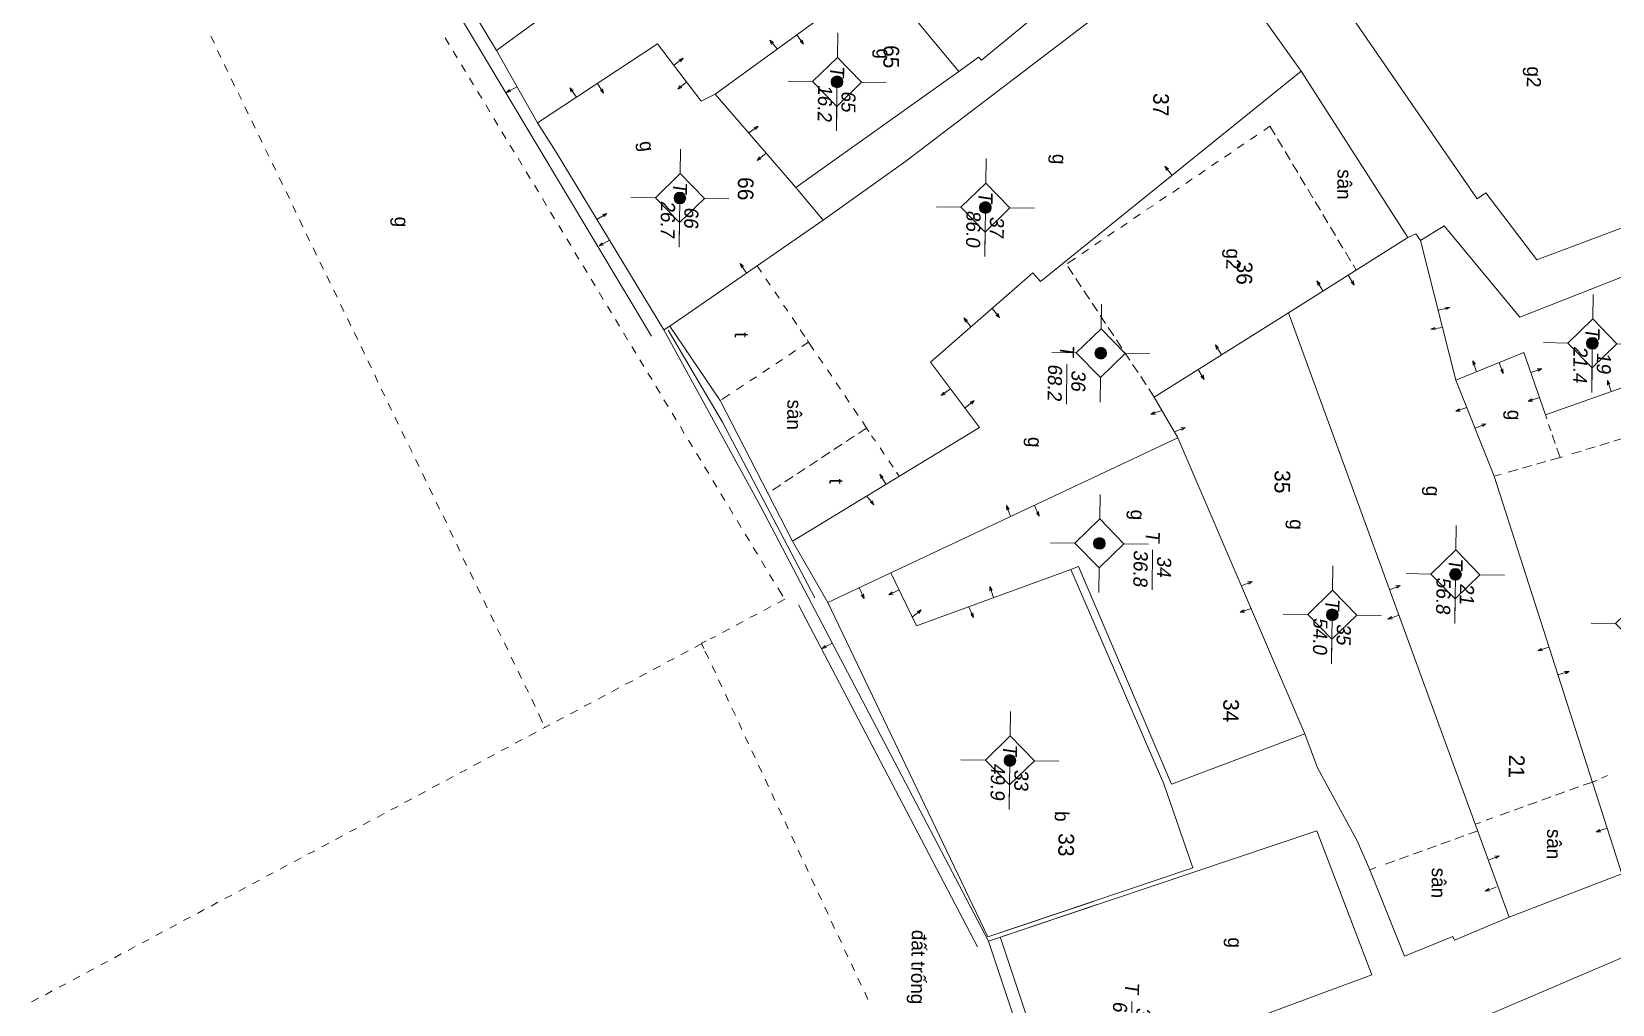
# Model space of a CAD drawing. Extents: x 601689 to 602595, y 1189742 to 1190763.
# Drawn here: x 602308.98 to 602349.33, y 1190142.35 to 1190167.18 of the extents above; entities that cross this region are included whole.
import ezdxf
from ezdxf.enums import TextEntityAlignment as Align

# ---------------------------------------------------------------- set-up
doc = ezdxf.new("R2010")
doc.units = 0
doc.header["$MEASUREMENT"] = 0
doc.linetypes.add('HIDDEN', pattern=[0.375, 0.25, -0.125])
for name, color, linetype in [('10', 250, 'Continuous'), ('11', 7, 'Continuous'), ('13', 7, 'Continuous'), ('14', 7, 'Continuous'), ('15', 7, 'Continuous'), ('16', 7, 'Continuous'), ('25', 7, 'Continuous'), ('53', 7, 'Continuous'), ('57', 7, 'Continuous')]:
    doc.layers.add(name, color=color, linetype=linetype)
doc.styles.add('TXT', font='vnshx.shx')

# ---------------------------------------------------------------- blocks, each defined once
blk = doc.blocks.new('NH3R')
at = {"layer": '16', "color": 7, "linetype": 'Continuous', "lineweight": 0}
for p, q in [((0, 0), (0.297, -0.005)), ((0.297, -0.005), (0.186, 0.031)), ((0.297, -0.005), (0.189, -0.033))]:
    blk.add_line(p, q, dxfattribs=at)
blk = doc.blocks.new('*M3196319631963196')
at = {"layer": '13', "color": 3, "linetype": 'Continuous', "lineweight": 0}
blk.add_line((602677.846, 1190015.357), (602678.866, 1190015.357), dxfattribs=at)
at = {"layer": '13', "color": 3, "linetype": 'Continuous', "lineweight": 0, "style": 'TXT', "oblique": 7.6055}
for s, p in [('19', (602677.996, 1190015.657)), ('21.4', (602677.846, 1190015.057))]:
    blk.add_text(s, height=0.36, dxfattribs=at).set_placement(p, align=Align.MIDDLE_LEFT)
blk.add_text('T', height=0.36, dxfattribs=at).set_placement((602677.649, 1190015.357), align=Align.MIDDLE_RIGHT)
blk = doc.blocks.new('*M3199319931993199')
at = {"layer": '13', "color": 3, "linetype": 'Continuous', "lineweight": 0}
blk.add_line((602683.792, 1190011.948), (602684.812, 1190011.948), dxfattribs=at)
at = {"layer": '13', "color": 3, "linetype": 'Continuous', "lineweight": 0, "style": 'TXT', "oblique": 7.6055}
for s, p in [('21', (602683.942, 1190012.248)), ('56.8', (602683.792, 1190011.648))]:
    blk.add_text(s, height=0.36, dxfattribs=at).set_placement(p, align=Align.MIDDLE_LEFT)
blk.add_text('T', height=0.36, dxfattribs=at).set_placement((602683.595, 1190011.948), align=Align.MIDDLE_RIGHT)
blk = doc.blocks.new('*M3207320732073207')
at = {"layer": '13', "color": 3, "linetype": 'Continuous', "lineweight": 0}
blk.add_line((602684.869, 1190008.82), (602685.889, 1190008.82), dxfattribs=at)
at = {"layer": '13', "color": 3, "linetype": 'Continuous', "lineweight": 0, "style": 'TXT', "oblique": 7.6055}
blk.add_text('T', height=0.36, dxfattribs=at).set_placement((602684.672, 1190008.82), align=Align.MIDDLE_RIGHT)
for s, p in [('35', (602685.019, 1190009.12)), ('54.0', (602684.869, 1190008.52))]:
    blk.add_text(s, height=0.36, dxfattribs=at).set_placement(p, align=Align.MIDDLE_LEFT)
blk = doc.blocks.new('*M3217321732173217')
at = {"layer": '13', "color": 3, "linetype": 'Continuous', "lineweight": 0}
blk.add_line((602696.165, 1190005.066), (602697.185, 1190005.066), dxfattribs=at)
at = {"layer": '13', "color": 3, "linetype": 'Continuous', "lineweight": 0, "style": 'TXT', "oblique": 7.6055}
for s, p in [('32', (602696.315, 1190005.366)), ('63.8', (602696.165, 1190004.766))]:
    blk.add_text(s, height=0.36, dxfattribs=at).set_placement(p, align=Align.MIDDLE_LEFT)
blk.add_text('T', height=0.36, dxfattribs=at).set_placement((602695.968, 1190005.066), align=Align.MIDDLE_RIGHT)
blk = doc.blocks.new('*M3221322132213221')
at = {"layer": '13', "color": 3, "linetype": 'Continuous', "lineweight": 0}
blk.add_line((602683.135, 1190002.85), (602684.155, 1190002.85), dxfattribs=at)
at = {"layer": '13', "color": 3, "linetype": 'Continuous', "lineweight": 0, "style": 'TXT', "oblique": 7.6055}
for s, p in [('34', (602683.285, 1190003.15)), ('36.8', (602683.135, 1190002.55))]:
    blk.add_text(s, height=0.36, dxfattribs=at).set_placement(p, align=Align.MIDDLE_LEFT)
blk.add_text('T', height=0.36, dxfattribs=at).set_placement((602682.938, 1190002.85), align=Align.MIDDLE_RIGHT)
blk = doc.blocks.new('*M3222322232223222')
at = {"layer": '13', "color": 3, "linetype": 'Continuous', "lineweight": 0}
blk.add_line((602678.279, 1190002.814), (602679.299, 1190002.814), dxfattribs=at)
at = {"layer": '13', "color": 3, "linetype": 'Continuous', "lineweight": 0, "style": 'TXT', "oblique": 7.6055}
for s, p in [('36', (602678.429, 1190003.114)), ('68.2', (602678.279, 1190002.514))]:
    blk.add_text(s, height=0.36, dxfattribs=at).set_placement(p, align=Align.MIDDLE_LEFT)
blk.add_text('T', height=0.36, dxfattribs=at).set_placement((602678.082, 1190002.814), align=Align.MIDDLE_RIGHT)
blk = doc.blocks.new('*M3228322832283228')
at = {"layer": '13', "color": 3, "linetype": 'Continuous', "lineweight": 0}
blk.add_line((602688.705, 1190000.646), (602689.725, 1190000.646), dxfattribs=at)
at = {"layer": '13', "color": 3, "linetype": 'Continuous', "lineweight": 0, "style": 'TXT', "oblique": 7.6055}
for s, p in [('33', (602688.855, 1190000.946)), ('49.9', (602688.705, 1190000.346))]:
    blk.add_text(s, height=0.36, dxfattribs=at).set_placement(p, align=Align.MIDDLE_LEFT)
blk.add_text('T', height=0.36, dxfattribs=at).set_placement((602688.508, 1190000.646), align=Align.MIDDLE_RIGHT)
blk = doc.blocks.new('*M3231323132313231')
at = {"layer": '13', "color": 3, "linetype": 'Continuous', "lineweight": 0}
blk.add_line((602674.605, 1189999.816), (602675.625, 1189999.816), dxfattribs=at)
at = {"layer": '13', "color": 3, "linetype": 'Continuous', "lineweight": 0, "style": 'TXT', "oblique": 7.6055}
for s, p in [('37', (602674.755, 1190000.116)), ('86.0', (602674.605, 1189999.516))]:
    blk.add_text(s, height=0.36, dxfattribs=at).set_placement(p, align=Align.MIDDLE_LEFT)
blk.add_text('T', height=0.36, dxfattribs=at).set_placement((602674.408, 1189999.816), align=Align.MIDDLE_RIGHT)
blk = doc.blocks.new('*M3237323732373237')
at = {"layer": '13', "color": 3, "linetype": 'Continuous', "lineweight": 0}
blk.add_line((602671.453, 1189995.983), (602672.473, 1189995.983), dxfattribs=at)
at = {"layer": '13', "color": 3, "linetype": 'Continuous', "lineweight": 0, "style": 'TXT', "oblique": 7.6055}
for s, p in [('65', (602671.603, 1189996.283)), ('16.2', (602671.453, 1189995.683))]:
    blk.add_text(s, height=0.36, dxfattribs=at).set_placement(p, align=Align.MIDDLE_LEFT)
blk.add_text('T', height=0.36, dxfattribs=at).set_placement((602671.256, 1189995.983), align=Align.MIDDLE_RIGHT)
blk = doc.blocks.new('*M3242324232423242')
at = {"layer": '13', "color": 3, "linetype": 'Continuous', "lineweight": 0}
blk.add_line((602674.476, 1189992.016), (602675.496, 1189992.016), dxfattribs=at)
at = {"layer": '13', "color": 3, "linetype": 'Continuous', "lineweight": 0, "style": 'TXT', "oblique": 7.6055}
for s, p in [('66', (602674.626, 1189992.316)), ('26.7', (602674.476, 1189991.716))]:
    blk.add_text(s, height=0.36, dxfattribs=at).set_placement(p, align=Align.MIDDLE_LEFT)
blk.add_text('T', height=0.36, dxfattribs=at).set_placement((602674.279, 1189992.016), align=Align.MIDDLE_RIGHT)
blk = doc.blocks.new('CENTRD')
at = {"layer": '11', "linetype": 'Continuous', "lineweight": 0}
h = blk.add_hatch(color=2, dxfattribs=at)
edge = h.paths.add_edge_path()
edge.add_arc((0, 0), 0.15, 0, 360)
at = {"layer": '11', "color": 2, "linetype": 'Continuous', "lineweight": 0}
for p, q in [((0, 1.25), (0, 0.625)), ((0, 0.625), (-0.625, 0)), ((0.625, 0), (0, 0.625)), ((-0.625, 0), (-1.25, 0)), ((-0.625, 0), (0, -0.625)), ((0, -0.625), (0.625, 0)), ((1.25, 0), (0.625, 0)), ((0, -0.625), (0, -1.25))]:
    blk.add_line(p, q, dxfattribs=at)
blk.add_circle((0, 0), 0.15, dxfattribs=at)

msp = doc.modelspace()

# ---------------------------------------------------------------- linework, layer by layer
at = {"layer": '10', "color": 7, "linetype": 'Continuous', "lineweight": 0}
for p, q in [((602320.846, 1190166.693), (602331.352, 1190174.41)), ((602330.751, 1190168.448), (602332.649, 1190166.162)), ((602321.891, 1190164.849), (602320.846, 1190166.693)), ((602332.649, 1190166.162), (602328.488, 1190163.198)), ((602341.39, 1190166.172), (602344.111, 1190161.924)), ((602326.431, 1190165.587), (602328.488, 1190163.198)), ((602322.371, 1190164.102), (602321.891, 1190164.849)), ((602325.118, 1190159.565), (602322.371, 1190164.102)), ((602329.187, 1190162.369), (602328.488, 1190163.198)), ((602329.187, 1190162.369), (602325.27, 1190159.662)), ((602344.111, 1190161.924), (602341.065, 1190160.006)), ((602344.43, 1190161.849), (602345.332, 1190158.287)), ((602346.694, 1190144.578), (602341.065, 1190160.006)), ((602325.27, 1190159.662), (602325.118, 1190159.565)), ((602327.597, 1190155.05), (602325.118, 1190159.565)), ((602338.242, 1190156.815), (602330.914, 1190153.365)), ((602341.477, 1190149.26), (602338.242, 1190156.815)), ((602333.405, 1190143.97), (602327.597, 1190155.05)), ((602328.404, 1190154.179), (602329.303, 1190152.607)), ((602330.914, 1190153.365), (602329.303, 1190152.607)), ((602346.694, 1190144.578), (602349.569, 1190145.688)), ((602336.172, 1190135.682), (602333.405, 1190143.97))]:
    msp.add_line(p, q, dxfattribs=at)
for points in [[(602332.649, 1190166.162), (602333.154, 1190166.525), (602333.223, 1190166.454), (602338.109, 1190170.477), (602336.74, 1190172.056), (602336.561, 1190172.168), (602334.85, 1190172.052), (602334.344, 1190171.629)], [(602320.846, 1190166.693), (602319.047, 1190169.688), (602319.451, 1190169.983)], [(602322.371, 1190164.102), (602321.891, 1190164.849), (602320.846, 1190166.693), (602319.047, 1190169.688)], [(602341.39, 1190166.172), (602338.897, 1190169.666), (602331.297, 1190163.87), (602329.187, 1190162.369)], [(602326.431, 1190165.587), (602330.592, 1190168.61), (602330.751, 1190168.448)], [(602356.006, 1190165.141), (602354.109, 1190163.877), (602347.404, 1190161.359), (602346.097, 1190163.067), (602345.875, 1190162.91), (602342.453, 1190167.887)], [(602326.431, 1190165.587), (602326.068, 1190165.401), (602324.958, 1190166.867), (602321.891, 1190164.849)], [(602341.39, 1190166.172), (602334.736, 1190160.803), (602334.538, 1190161.025), (602331.927, 1190158.741), (602333.175, 1190157.074), (602328.404, 1190154.179)], [(602327.597, 1190155.05), (602325.118, 1190159.565), (602322.371, 1190164.102)], [(602344.111, 1190161.924), (602344.313, 1190162.021), (602344.43, 1190161.849)], [(602344.43, 1190161.849), (602345.036, 1190162.222), (602346.964, 1190159.894), (602352.394, 1190162.031)], [(602341.065, 1190160.006), (602337.636, 1190157.853), (602338.242, 1190156.815)], [(602325.27, 1190159.662), (602326.553, 1190157.765), (602328.404, 1190154.179)], [(602350.966, 1190158.58), (602347.62, 1190157.396), (602347.071, 1190158.994), (602345.332, 1190158.287)], [(602345.332, 1190158.287), (602346.308, 1190155.834), (602349.569, 1190145.688)], [(602335.885, 1190132.365), (602337.063, 1190132.879), (602336.172, 1190135.682), (602333.405, 1190143.97), (602327.597, 1190155.05)], [(602335.505, 1190153.452), (602337.88, 1190147.979), (602338.62, 1190145.838), (602333.386, 1190144.08), (602329.303, 1190152.607)], [(602335.505, 1190153.452), (602331.565, 1190152.015), (602330.914, 1190153.365)], [(602341.477, 1190149.26), (602338.08, 1190147.976), (602335.706, 1190153.529), (602335.505, 1190153.452)], [(602341.477, 1190149.26), (602341.806, 1190148.395), (602342.811, 1190146.531), (602343.14, 1190145.786), (602344.02, 1190143.584), (602345.257, 1190144.088), (602345.296, 1190143.997), (602346.694, 1190144.578)], [(602333.405, 1190143.97), (602341.783, 1190146.785), (602343.193, 1190143.105), (602340.298, 1190142.035), (602342.104, 1190138.041)], [(602350.465, 1190143.926), (602342.498, 1190140.525), (602344.25, 1190136.301)]]:
    msp.add_lwpolyline(points, dxfattribs=at)
at = {"layer": '14', "color": 6, "linetype": 'HIDDEN', "lineweight": 0}
for p, q in [((602313.561, 1190167.063), (602313.648, 1190166.882)), ((602313.726, 1190166.701), (602313.813, 1190166.519)), ((602319.54, 1190167.021), (602319.637, 1190166.85)), ((602319.746, 1190166.678), (602319.843, 1190166.507)), ((602313.9, 1190166.339), (602313.988, 1190166.158)), ((602319.951, 1190166.335), (602320.058, 1190166.164)), ((602314.075, 1190165.977), (602314.164, 1190165.795)), ((602320.156, 1190165.993), (602320.264, 1190165.822)), ((602314.251, 1190165.614), (602314.338, 1190165.443)), ((602320.361, 1190165.65), (602320.47, 1190165.479)), ((602314.426, 1190165.261), (602314.513, 1190165.08)), ((602320.577, 1190165.307), (602320.675, 1190165.136)), ((602314.601, 1190164.899), (602314.688, 1190164.718)), ((602320.782, 1190164.964), (602320.88, 1190164.793)), ((602340.59, 1190164.763), (602340.429, 1190164.655)), ((602340.59, 1190164.763), (602342.79, 1190161.092)), ((602314.776, 1190164.536), (602314.864, 1190164.355)), ((602320.987, 1190164.621), (602321.085, 1190164.45)), ((602321.192, 1190164.278), (602321.301, 1190164.108)), ((602339.924, 1190164.312), (602339.762, 1190164.203)), ((602340.257, 1190164.537), (602340.095, 1190164.43)), ((602314.951, 1190164.174), (602315.039, 1190164.003)), ((602321.398, 1190163.946), (602321.506, 1190163.775)), ((602339.268, 1190163.871), (602339.097, 1190163.753)), ((602339.601, 1190164.086), (602339.43, 1190163.978)), ((602315.126, 1190163.822), (602315.213, 1190163.641)), ((602315.301, 1190163.46), (602315.389, 1190163.278)), ((602321.603, 1190163.603), (602321.711, 1190163.431)), ((602338.935, 1190163.645), (602338.773, 1190163.528)), ((602315.476, 1190163.097), (602315.564, 1190162.916)), ((602321.819, 1190163.26), (602321.916, 1190163.088)), ((602338.268, 1190163.194), (602338.107, 1190163.076)), ((602338.602, 1190163.42), (602338.44, 1190163.302)), ((602315.651, 1190162.734), (602315.729, 1190162.563)), ((602322.025, 1190162.917), (602322.122, 1190162.745)), ((602337.613, 1190162.744), (602337.441, 1190162.636)), ((602337.936, 1190162.969), (602337.774, 1190162.861)), ((602315.816, 1190162.382), (602315.904, 1190162.201)), ((602322.23, 1190162.574), (602322.327, 1190162.402)), ((602322.435, 1190162.232), (602322.542, 1190162.06)), ((602336.946, 1190162.292), (602336.784, 1190162.184)), ((602337.279, 1190162.518), (602337.108, 1190162.41)), ((602315.992, 1190162.019), (602316.079, 1190161.839)), ((602322.64, 1190161.889), (602322.747, 1190161.717)), ((602336.281, 1190161.852), (602336.119, 1190161.734)), ((602336.613, 1190162.077), (602336.451, 1190161.959)), ((602316.167, 1190161.658), (602316.254, 1190161.477)), ((602322.846, 1190161.546), (602322.953, 1190161.374)), ((602335.957, 1190161.626), (602335.786, 1190161.508)), ((602316.341, 1190161.295), (602316.429, 1190161.114)), ((602323.061, 1190161.203), (602323.158, 1190161.031)), ((602327.501, 1190161.202), (602327.609, 1190161.041)), ((602335.624, 1190161.4), (602335.392, 1190161.244)), ((602337.636, 1190157.853), (602335.392, 1190161.244)), ((602316.516, 1190160.943), (602316.605, 1190160.761)), ((602323.266, 1190160.86), (602323.363, 1190160.688)), ((602327.726, 1190160.869), (602327.834, 1190160.707)), ((602316.692, 1190160.58), (602316.779, 1190160.399)), ((602316.867, 1190160.217), (602316.954, 1190160.036)), ((602323.471, 1190160.518), (602323.569, 1190160.346)), ((602327.952, 1190160.536), (602328.059, 1190160.374)), ((602317.042, 1190159.855), (602317.129, 1190159.674)), ((602323.677, 1190160.175), (602323.784, 1190160.003)), ((602323.882, 1190159.832), (602323.989, 1190159.66)), ((602328.177, 1190160.202), (602328.284, 1190160.041)), ((602328.393, 1190159.88), (602328.511, 1190159.708)), ((602317.217, 1190159.503), (602317.305, 1190159.322)), ((602324.087, 1190159.489), (602324.195, 1190159.317)), ((602328.599, 1190159.567), (602328.716, 1190159.395)), ((602317.392, 1190159.141), (602317.48, 1190158.959)), ((602324.302, 1190159.145), (602324.401, 1190158.974)), ((602328.481, 1190159.039), (602328.309, 1190158.92)), ((602328.814, 1190159.254), (602328.643, 1190159.146)), ((602328.775, 1190159.314), (602328.814, 1190159.254)), ((602328.814, 1190159.254), (602328.951, 1190159.052)), ((602317.567, 1190158.778), (602317.654, 1190158.597)), ((602324.508, 1190158.802), (602324.606, 1190158.632)), ((602327.815, 1190158.597), (602327.644, 1190158.48)), ((602328.148, 1190158.813), (602327.977, 1190158.705)), ((602329.069, 1190158.88), (602329.177, 1190158.719)), ((602317.742, 1190158.416), (602317.82, 1190158.234)), ((602324.713, 1190158.46), (602324.821, 1190158.299)), ((602327.482, 1190158.372), (602327.311, 1190158.265)), ((602329.295, 1190158.547), (602329.403, 1190158.385)), ((602329.52, 1190158.215), (602329.628, 1190158.053)), ((602317.908, 1190158.053), (602317.995, 1190157.882)), ((602324.918, 1190158.127), (602325.026, 1190157.956)), ((602326.806, 1190157.931), (602326.553, 1190157.765)), ((602327.149, 1190158.157), (602326.977, 1190158.038)), ((602329.735, 1190157.891), (602329.853, 1190157.72)), ((602318.082, 1190157.701), (602318.17, 1190157.519)), ((602325.123, 1190157.784), (602325.232, 1190157.613)), ((602325.329, 1190157.441), (602325.437, 1190157.27)), ((602329.961, 1190157.558), (602330.079, 1190157.386)), ((602347.659, 1190157.295), (602347.62, 1190157.396)), ((602318.257, 1190157.338), (602318.345, 1190157.158)), ((602325.544, 1190157.098), (602325.642, 1190156.927)), ((602330.294, 1190157.063), (602327.771, 1190155.398)), ((602330.187, 1190157.225), (602330.294, 1190157.063)), ((602330.294, 1190157.063), (602330.353, 1190156.972)), ((602347.754, 1190156.994), (602347.697, 1190157.155)), ((602351.399, 1190157.354), (602348.185, 1190156.368)), ((602318.433, 1190156.976), (602318.52, 1190156.795)), ((602318.608, 1190156.614), (602318.695, 1190156.443)), ((602325.75, 1190156.756), (602325.847, 1190156.585)), ((602330.422, 1190156.861), (602330.52, 1190156.73)), ((602347.994, 1190156.31), (602347.793, 1190156.893)), ((602318.783, 1190156.261), (602318.87, 1190156.08)), ((602325.956, 1190156.413), (602326.063, 1190156.242)), ((602330.637, 1190156.558), (602330.745, 1190156.398)), ((602330.862, 1190156.226), (602330.971, 1190156.064)), ((602347.994, 1190156.31), (602346.65, 1190155.929)), ((602348.055, 1190156.33), (602347.994, 1190156.31)), ((602318.957, 1190155.899), (602319.046, 1190155.717)), ((602326.161, 1190156.07), (602326.268, 1190155.899)), ((602331.059, 1190155.933), (602331.128, 1190155.832)), ((602346.489, 1190155.881), (602346.308, 1190155.834)), ((602319.133, 1190155.536), (602319.22, 1190155.355)), ((602326.366, 1190155.727), (602326.473, 1190155.556)), ((602326.571, 1190155.384), (602326.678, 1190155.212)), ((602319.308, 1190155.174), (602319.395, 1190154.993)), ((602326.787, 1190155.041), (602326.884, 1190154.87)), ((602319.483, 1190154.822), (602319.57, 1190154.641)), ((602326.992, 1190154.699), (602327.089, 1190154.527)), ((602319.658, 1190154.459), (602319.746, 1190154.278)), ((602327.197, 1190154.356), (602327.304, 1190154.184)), ((602319.833, 1190154.097), (602319.911, 1190153.916)), ((602327.402, 1190154.013), (602327.51, 1190153.841)), ((602319.998, 1190153.734), (602320.085, 1190153.553)), ((602320.173, 1190153.382), (602320.26, 1190153.2)), ((602327.608, 1190153.67), (602327.715, 1190153.498)), ((602320.349, 1190153.019), (602320.436, 1190152.838)), ((602327.813, 1190153.327), (602327.92, 1190153.155)), ((602328.028, 1190152.985), (602328.204, 1190152.692)), ((602320.523, 1190152.658), (602320.611, 1190152.476)), ((602328.204, 1190152.692), (602328.023, 1190152.595)), ((602320.698, 1190152.295), (602320.786, 1190152.114)), ((602327.499, 1190152.311), (602327.318, 1190152.224)), ((602327.852, 1190152.506), (602327.671, 1190152.409)), ((602320.873, 1190151.932), (602320.961, 1190151.761)), ((602326.441, 1190151.746), (602326.31, 1190151.687)), ((602326.794, 1190151.941), (602326.612, 1190151.844)), ((602327.146, 1190152.126), (602326.965, 1190152.029)), ((602321.049, 1190151.58), (602321.136, 1190151.399)), ((602325.736, 1190151.376), (602325.555, 1190151.278)), ((602326.088, 1190151.561), (602325.908, 1190151.463)), ((602326.199, 1190151.629), (602326.078, 1190151.571)), ((602326.137, 1190151.44), (602326.078, 1190151.561)), ((602326.098, 1190151.541), (602326.088, 1190151.561)), ((602326.264, 1190151.178), (602326.166, 1190151.37)), ((602321.224, 1190151.217), (602321.311, 1190151.036)), ((602325.031, 1190150.995), (602324.849, 1190150.898)), ((602325.384, 1190151.181), (602325.202, 1190151.092)), ((602326.438, 1190150.816), (602326.351, 1190150.997)), ((602321.398, 1190150.855), (602321.486, 1190150.673)), ((602324.325, 1190150.615), (602324.144, 1190150.528)), ((602324.678, 1190150.81), (602324.497, 1190150.713)), ((602326.603, 1190150.454), (602326.516, 1190150.634)), ((602321.574, 1190150.493), (602321.662, 1190150.322)), ((602321.749, 1190150.141), (602321.836, 1190149.959)), ((602323.621, 1190150.244), (602323.439, 1190150.147)), ((602323.973, 1190150.429), (602323.792, 1190150.332)), ((602326.769, 1190150.092), (602326.69, 1190150.273)), ((602321.924, 1190149.778), (602322.079, 1190149.416)), ((602322.915, 1190149.865), (602322.734, 1190149.766)), ((602323.268, 1190150.049), (602323.087, 1190149.962)), ((602326.944, 1190149.729), (602326.856, 1190149.91)), ((602322.21, 1190149.484), (602322.028, 1190149.396)), ((602322.562, 1190149.679), (602322.381, 1190149.581)), ((602327.108, 1190149.367), (602327.031, 1190149.548)), ((602321.152, 1190148.918), (602320.971, 1190148.831)), ((602321.505, 1190149.114), (602321.324, 1190149.016)), ((602321.858, 1190149.299), (602321.676, 1190149.201)), ((602327.283, 1190149.004), (602327.196, 1190149.185)), ((602320.447, 1190148.548), (602320.265, 1190148.451)), ((602320.799, 1190148.733), (602320.618, 1190148.636)), ((602327.449, 1190148.642), (602327.361, 1190148.823)), ((602319.742, 1190148.167), (602319.561, 1190148.07)), ((602320.094, 1190148.352), (602319.913, 1190148.265)), ((602327.624, 1190148.28), (602327.536, 1190148.46)), ((602349.204, 1190148.194), (602349.053, 1190148.126)), ((602319.037, 1190147.788), (602318.855, 1190147.689)), ((602319.389, 1190147.983), (602319.208, 1190147.885)), ((602327.788, 1190147.918), (602327.701, 1190148.099)), ((602327.954, 1190147.555), (602327.876, 1190147.736)), ((602348.821, 1190148.029), (602346.379, 1190147.153)), ((602348.942, 1190148.077), (602348.821, 1190148.029)), ((602318.331, 1190147.407), (602318.15, 1190147.319)), ((602318.684, 1190147.602), (602318.502, 1190147.504)), ((602328.129, 1190147.193), (602328.042, 1190147.374)), ((602317.627, 1190147.037), (602317.445, 1190146.939)), ((602317.978, 1190147.222), (602317.798, 1190147.125)), ((602328.294, 1190146.83), (602328.216, 1190147.011)), ((602345.967, 1190146.998), (602345.826, 1190146.95)), ((602346.269, 1190147.114), (602346.108, 1190147.056)), ((602316.921, 1190146.656), (602316.739, 1190146.559)), ((602317.274, 1190146.841), (602317.092, 1190146.754)), ((602328.468, 1190146.468), (602328.381, 1190146.649)), ((602345.894, 1190146.779), (602343.422, 1190145.892)), ((602315.863, 1190146.091), (602315.682, 1190145.993)), ((602316.215, 1190146.275), (602316.034, 1190146.188)), ((602316.568, 1190146.471), (602316.387, 1190146.374)), ((602328.634, 1190146.105), (602328.547, 1190146.286)), ((602315.148, 1190145.711), (602314.977, 1190145.622)), ((602315.501, 1190145.906), (602315.329, 1190145.808)), ((602328.799, 1190145.744), (602328.722, 1190145.925)), ((602343.291, 1190145.844), (602343.14, 1190145.786)), ((602314.443, 1190145.34), (602314.271, 1190145.243)), ((602314.795, 1190145.525), (602314.624, 1190145.427)), ((602328.974, 1190145.381), (602328.886, 1190145.562)), ((602313.737, 1190144.96), (602313.567, 1190144.862)), ((602314.09, 1190145.145), (602313.918, 1190145.058)), ((602329.139, 1190145.019), (602329.061, 1190145.2)), ((602313.032, 1190144.58), (602312.861, 1190144.492)), ((602313.385, 1190144.774), (602313.214, 1190144.677)), ((602329.314, 1190144.656), (602329.227, 1190144.837)), ((602312.327, 1190144.209), (602312.155, 1190144.111)), ((602312.68, 1190144.395), (602312.508, 1190144.297)), ((602329.479, 1190144.294), (602329.392, 1190144.475)), ((602329.654, 1190143.931), (602329.566, 1190144.112)), ((602311.622, 1190143.829), (602311.451, 1190143.731)), ((602311.974, 1190144.014), (602311.803, 1190143.926)), ((602329.819, 1190143.57), (602329.732, 1190143.75)), ((602310.917, 1190143.448), (602310.745, 1190143.361)), ((602311.27, 1190143.644), (602311.098, 1190143.545)), ((602329.984, 1190143.207), (602329.907, 1190143.388)), ((602309.858, 1190142.882), (602309.687, 1190142.795)), ((602310.211, 1190143.078), (602310.04, 1190142.981)), ((602310.564, 1190143.263), (602310.393, 1190143.166)), ((602330.159, 1190142.845), (602330.072, 1190143.026)), ((602309.154, 1190142.513), (602308.983, 1190142.415)), ((602309.507, 1190142.698), (602309.335, 1190142.6)), ((602330.325, 1190142.482), (602330.246, 1190142.663))]:
    msp.add_line(p, q, dxfattribs=at)
at = {"layer": '25', "color": 7, "linetype": 'Continuous', "lineweight": 0}
for p, q in [((602325.27, 1190159.662), (602325.118, 1190159.565)), ((602325.27, 1190159.662), (602325.118, 1190159.565)), ((602325.27, 1190159.662), (602326.553, 1190157.765)), ((602326.553, 1190157.765), (602328.404, 1190154.179)), ((602328.404, 1190154.179), (602329.303, 1190152.607)), ((602329.303, 1190152.607), (602333.386, 1190144.08)), ((602333.386, 1190144.08), (602336.089, 1190144.983)), ((602333.405, 1190143.97), (602336.177, 1190144.902))]:
    msp.add_line(p, q, dxfattribs=at)
at = {"layer": '57', "color": 172, "linetype": 'Continuous', "lineweight": 0}
msp.add_line((602324.806, 1190159.409), (602318.734, 1190169.542), dxfattribs=at)
msp.add_line((602324.806, 1190159.409), (602318.734, 1190169.542), dxfattribs=at)
for points in [[(602328.974, 1190152.731), (602326.616, 1190157.214), (602325.228, 1190159.563)], [(602328.974, 1190152.731), (602326.616, 1190157.214), (602325.228, 1190159.563)], [(602333.123, 1190143.824), (602328.553, 1190152.547)], [(602333.123, 1190143.824), (602328.553, 1190152.547)], [(602335.743, 1190137.968), (602335.329, 1190139.193), (602333.716, 1190144.056)], [(602335.743, 1190137.968), (602335.329, 1190139.193), (602333.716, 1190144.056)]]:
    msp.add_lwpolyline(points, dxfattribs=at)

# ---------------------------------------------------------------- block references
at = {"layer": '11', "color": 2, "linetype": 'Continuous', "lineweight": 0, "rotation": 269.1680420500809}
for p in [(602329.54, 1190165.897), (602325.529, 1190162.932), (602333.326, 1190162.69), (602336.271, 1190158.973), (602348.819, 1190159.223), (602336.236, 1190154.117), (602345.324, 1190153.328), (602342.18, 1190152.296), (602350.036, 1190152.062), (602333.952, 1190148.579)]:
    msp.add_blockref('CENTRD', p, dxfattribs=at)
at = {"layer": '13', "color": 3, "linetype": 'Continuous', "lineweight": 0, "rotation": 269.1680420500809}
for name, p in [('*M3237323732373237', (-578790.27, 1810052.359)), ('*M3242324232423242', (-578790.27, 1810052.359)), ('*M3231323132313231', (-578790.27, 1810052.359)), ('*M3196319631963196', (-578790.27, 1810052.359)), ('*M3222322232223222', (-578791.132, 1810052.157)), ('*M3221322132213221', (-578788.911, 1810052.268)), ('*M3199319931993199', (-578790.27, 1810052.359)), ('*M3207320732073207', (-578790.27, 1810052.359)), ('*M3228322832283228', (-578790.27, 1810052.359)), ('*M3217321732173217', (-578791.466, 1810053.807))]:
    msp.add_blockref(name, p, dxfattribs=at)
at = {"layer": '16', "color": 7, "linetype": 'Continuous', "lineweight": 0}
for p, xscale, yscale, rotation in [((602328.512, 1190167.098), 1.000001166886713, 1.000001166886713, 305.9986127233405), ((602323.424, 1190165.858), 1.000002984434795, 1.000002984434795, 303.3297787532295), ((602325.705, 1190165.897), 0.9999976398328548, 0.9999976398328548, 219.7100404622921), ((602322.889, 1190165.506), 1.000001377601853, 1.000001377601853, 126.3028773597423), ((602327.73, 1190164.079), 0.9999976398328548, 0.9999976398328548, 219.7100404622921), ((602338.093, 1190163.507), 1.000002201629355, 1.000002201629355, 128.9053599109518), ((602327.229, 1190161.016), 0.9999972659109868, 0.9999972659109868, 124.6433166372078), ((602341.942, 1190160.563), 1.000001294389164, 1.000001294389164, 122.1161086955047), ((602342.588, 1190160.965), 0.9999988580812144, 0.9999988580812144, 302.1938110641041), ((602332.96, 1190159.637), 1.000002201629355, 1.000002201629355, 128.9053599109518), ((602333.496, 1190160.11), 1.000001843712041, 1.000001843712041, 311.175680890309), ((602344.887, 1190160.074), 0.9999987680052846, 0.9999987680052846, 14.19212846606697), ((602344.99, 1190159.632), 0.9999988628950937, 0.9999988628950937, 190.6969542178481), ((602339.35, 1190158.929), 1.000001294389164, 1.000001294389164, 122.1161086955047), ((602346.438, 1190158.732), 0.9999983119008992, 0.9999983119008992, 292.0957195488664), ((602338.755, 1190158.557), 0.9999988580812144, 0.9999988580812144, 302.1938110641041), ((602332.438, 1190158.064), 0.9999988717422232, 0.9999988717422232, 216.7992635393981), ((602332.811, 1190157.579), 0.9999976398328548, 0.9999976398328548, 39.71004046229214), ((602347.465, 1190157.838), 0.9999987269680416, 0.9999987269680416, 198.6617405321855), ((602345.613, 1190157.583), 0.9999987269680416, 0.9999987269680416, 198.6617405321855), ((602345.825, 1190157.061), 0.999997774621636, 0.999997774621636, 21.70694182089993), ((602330.29, 1190155.333), 1.000001843712041, 1.000001843712041, 311.175680890309), ((602333.963, 1190154.803), 0.9999981169603382, 0.9999981169603382, 110.0247440255119), ((602330.108, 1190152.985), 1.000001279557247, 1.000001279557247, 295.2005668964379), ((602333.535, 1190152.739), 0.9999981169603382, 0.9999981169603382, 110.0247440255119), ((602331.458, 1190152.237), 0.9999976398328548, 0.9999976398328548, 39.71004046229214), ((602329.419, 1190151.575), 1.000001514818747, 1.000001514818747, 208.6796501299461), ((602347.939, 1190150.761), 1.00000115998033, 1.00000115998033, 17.81366563975829)]:
    msp.add_blockref('NH3R', p, dxfattribs=dict(at, xscale=xscale, yscale=yscale, rotation=rotation))
for p, rotation in [((602328.017, 1190166.735), 131.5058564638065), ((602325.371, 1190166.322), 37.14097958938891), ((602321.363, 1190165.767), 209.5285320773608), ((602327.287, 1190164.595), 37.14097958938891), ((602323.407, 1190162.388), 30.99480074634179), ((602323.729, 1190161.854), 209.5285320773608), ((602345.865, 1190158.5), 109.4846367170213), ((602347.245, 1190158.481), 18.93195449130687), ((602349.298, 1190157.992), 109.4846367170213), ((602337.831, 1190157.51), 200.0421374754341), ((602338.153, 1190156.966), 23.18909941409494), ((602330.785, 1190155.627), 121.1985390079863), ((602334.577, 1190155.085), 295.2065325717299), ((602331.128, 1190152.932), 205.7792695650553), ((602339.86, 1190153.032), 23.18909941409494), ((602343.638, 1190152.93), 23.18909941409494), ((602332.901, 1190152.498), 295.2065325717299), ((602340.112, 1190152.458), 200.0421374754341), ((602343.88, 1190152.286), 200.0421374754341), ((602347.708, 1190151.474), 200.0421374754341), ((602349.195, 1190146.854), 200.0421374754341), ((602346.164, 1190146.036), 23.18909941409494), ((602346.364, 1190145.343), 200.0421374754341)]:
    msp.add_blockref('NH3R', p, dxfattribs=dict(at, rotation=rotation))

# ---------------------------------------------------------------- texts
at = {"layer": '15', "color": 7, "linetype": 'Continuous', "lineweight": 0, "style": 'TXT'}
for s, rotation, p in [('g', 269.2144, (602330.727, 1190166.748)), ('g2', 269.2144, (602347.331, 1190166.29)), ('g', 278.6767, (602324.666, 1190164.389)), ('g', 269.2144, (602335.22, 1190164.057)), ('s%%169n', 269.2144, (602342.496, 1190163.667)), ('g', 269.2144, (602318.427, 1190162.456)), ('g2', 269.2144, (602339.658, 1190161.645)), ('t', 269.2144, (602327.108, 1190159.507)), ('s%%169n', 269.2144, (602328.454, 1190157.789)), ('g', 269.2144, (602346.831, 1190157.526)), ('g', 269.2144, (602334.592, 1190156.834)), ('t', 269.2144, (602329.527, 1190155.773)), ('g', 269.2144, (602344.755, 1190155.585)), ('g', 269.2144, (602337.216, 1190154.979)), ('g', 269.2144, (602341.273, 1190154.733)), ('b', 269.2144, (602335.28, 1190147.285)), ('s%%169n', 269.2144, (602347.845, 1190146.832)), ('s%%169n', 269.2144, (602344.901, 1190145.842)), ('%%174%%202t tr%%232ng', 269.2144, (602331.629, 1190144.255)), ('g', 269.2144, (602339.697, 1190144.063))]:
    msp.add_text(s, height=0.36, rotation=rotation, dxfattribs=at).set_placement(p, align=Align.MIDDLE_LEFT)
at = {"layer": '53', "color": 200, "linetype": 'Continuous', "lineweight": 0, "style": 'TXT'}
for s, p in [('65', (602330.928, 1190166.835)), ('37', (602337.811, 1190165.611)), ('66', (602327.212, 1190163.466)), ('36', (602339.943, 1190161.312)), ('35', (602340.91, 1190155.988)), ('34', (602339.6, 1190150.146)), ('21', (602346.891, 1190148.725)), ('33', (602335.393, 1190146.723))]:
    msp.add_text(s, height=0.4, rotation=269.2144, dxfattribs=at).set_placement(p, align=Align.MIDDLE_LEFT)

doc.saveas('drawing.dxf')
